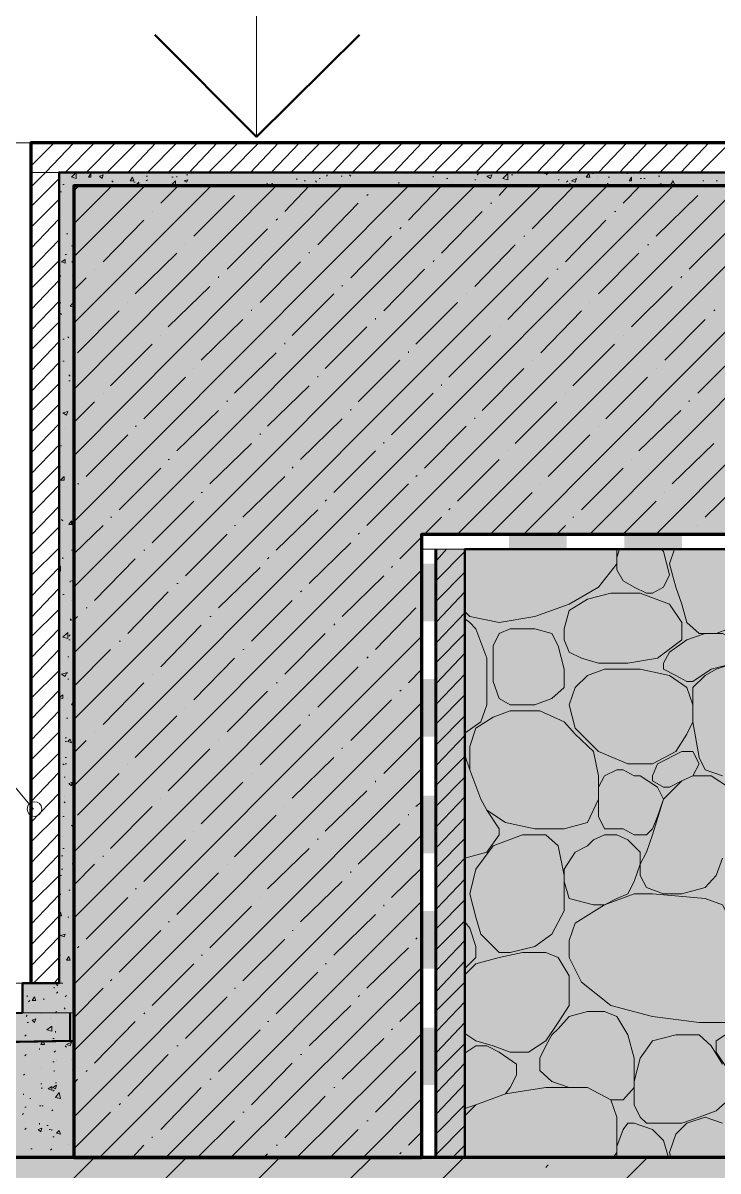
# Model space of a CAD drawing. Header units: millimetres. Extents: x -84737 to 172119, y -43083 to 59399.
# Drawn here: x -75703 to -73303, y -39917 to -35956 of the extents above; entities that cross this region are included whole.
import ezdxf

# ---------------------------------------------------------------- set-up
doc = ezdxf.new("R2010")
doc.units = ezdxf.units.MM
doc.layers.add('PDF _Геометрия', color=7, linetype='Continuous')
doc.layers.add('PDF _Сплошная заливка', color=7, linetype='Continuous', true_color=0xffffff)

msp = doc.modelspace()

# ---------------------------------------------------------------- hatches: boundary and pattern name
at = {"layer": 'PDF _Сплошная заливка', "transparency": 33554559}
for points in [[(-75527.4, -39370.7), (-75527.4, -36517.9), (-66634.7, -36517.9), (-66634.7, -36471.4), (-75578.1, -36471.4), (-75578.1, -39269.1), (-75705.1, -39269.1), (-75705.1, -39370.7)], [(-74325.3, -37720), (-66634.7, -37720), (-66634.7, -36517.9), (-75527.4, -36517.9), (-75527.4, -39870.1), (-74325.3, -39870.1)], [(-66634.7, -39870.1), (-66634.7, -38718.9), (-66770.2, -38651.1), (-66782.9, -38646.9), (-66486.6, -38498.8), (-66482.4, -38494.5), (-66626.3, -38422.6), (-66634.7, -38422.6), (-66634.7, -37770.8), (-74177.2, -37770.8), (-74177.2, -39870.1)], [(-78350.5, -39514.6), (-78113.5, -39510.3), (-77647.9, -39501.9), (-77410.8, -39497.6), (-76945.3, -39489.2), (-76708.2, -39484.9), (-76242.7, -39476.5), (-76005.6, -39472.3), (-75772.8, -39468), (-75540.1, -39468), (-75540.1, -39370.7), (-76001.4, -39370.7), (-76234.2, -39374.9), (-76471.2, -39379.1), (-76704, -39383.4), (-76941, -39387.6), (-77173.8, -39391.8), (-77410.8, -39396.1), (-77643.6, -39400.3), (-77880.7, -39404.5), (-78113.5, -39408.8), (-78350.5, -39413)], [(-77876.4, -39506.1), (-78350.5, -39514.6), (-78350.5, -39870.1), (-75527.4, -39870.1), (-75527.4, -39468), (-75760.1, -39468), (-75997.2, -39472.3), (-76230, -39476.5), (-76467, -39480.7), (-76699.8, -39484.9), (-77173.8, -39493.4), (-77406.6, -39497.6), (-77643.6, -39501.9)], [(-72433.3, -41178), (-66634.7, -41178), (-66634.7, -39870.1), (-78350.5, -39870.1), (-78350.5, -39920.9), (-78342, -39920.9), (-78198.1, -39992.9), (-78485.9, -40136.8), (-78498.6, -40141), (-78354.7, -40212.9), (-78350.5, -40217.2), (-78350.5, -41178), (-72729.6, -41178), (-72729.6, -41186.4), (-72725.4, -41186.4), (-72725.4, -41194.9), (-72721.2, -41194.9), (-72721.2, -41203.4), (-72716.9, -41203.4), (-72716.9, -41211.8), (-72712.7, -41211.8), (-72712.7, -41220.3), (-72708.5, -41220.3), (-72708.5, -41228.8), (-72704.2, -41228.8), (-72704.2, -41237.2), (-72700, -41237.2), (-72700, -41245.7), (-72695.8, -41245.7), (-72695.8, -41254.2), (-72691.5, -41254.2), (-72691.5, -41262.6), (-72687.3, -41262.6), (-72687.3, -41271.1), (-72683.1, -41271.1), (-72683.1, -41279.6), (-72678.8, -41279.6), (-72678.8, -41288), (-72674.6, -41288), (-72674.6, -41296.5), (-72670.4, -41296.5), (-72670.4, -41305), (-72666.1, -41305), (-72666.1, -41313.4), (-72661.9, -41313.4), (-72661.9, -41321.9), (-72657.7, -41321.9), (-72653.4, -41326.1), (-72653.4, -41317.7), (-72509.5, -41029.8), (-72505.3, -41029.8), (-72501.1, -41034.1), (-72501.1, -41042.5), (-72496.8, -41042.5), (-72496.8, -41051), (-72492.6, -41051), (-72492.6, -41059.5), (-72488.4, -41059.5), (-72488.4, -41067.9), (-72484.1, -41067.9), (-72484.1, -41076.4), (-72479.9, -41076.4), (-72479.9, -41084.9), (-72475.7, -41084.9), (-72475.7, -41093.3), (-72471.4, -41093.3), (-72471.4, -41101.8), (-72467.2, -41101.8), (-72467.2, -41110.3), (-72463, -41110.3), (-72463, -41118.7), (-72458.7, -41118.7), (-72458.7, -41127.2), (-72454.5, -41127.2), (-72454.5, -41135.6), (-72450.3, -41135.6), (-72450.3, -41144.1), (-72446, -41144.1), (-72446, -41152.6), (-72441.8, -41152.6), (-72441.8, -41161), (-72437.6, -41161), (-72437.6, -41169.5), (-72433.3, -41169.5)]]:
    msp.add_hatch(color=256, dxfattribs=at).paths.add_polyline_path(points)

# ---------------------------------------------------------------- linework, layer by layer
at = {"layer": 'PDF _Геометрия', "lineweight": 9}
for points in [[(-74896.7, -36348.6), (-74896.7, -35451.3)], [(-75518.9, -36492.5), (-75535.8, -36488.3), (-75518.9, -36471.4)], [(-75468.1, -36475.6), (-75468.1, -36488.3), (-75476.6, -36488.3)], [(-74029, -36496.8), (-74046, -36492.5), (-74029, -36475.6)], [(-73749.7, -36475.6), (-73745.4, -36488.3), (-73758.1, -36488.3)], [(-75425.8, -36479.8), (-75430, -36492.5), (-75438.5, -36484.1)], [(-75324.2, -36488.3), (-75320, -36501), (-75332.7, -36501)], [(-75176, -36501), (-75176, -36513.7), (-75188.7, -36513.7)], [(-75133.7, -36496.8), (-75138, -36505.2), (-75146.4, -36501)], [(-74084, -36479.8), (-74088.3, -36492.5), (-74101, -36484.1)], [(-73792, -36492.5), (-73796.2, -36505.2), (-73808.9, -36501)], [(-73601.5, -36488.3), (-73601.5, -36501), (-73610, -36501)], [(-73457.6, -36501), (-73453.4, -36513.7), (-73466.1, -36513.7)], [(-75557, -36771.9), (-75557, -36784.6), (-75569.7, -36780.3)], [(-75531.6, -36924.2), (-75527.4, -36936.9), (-75540.1, -36932.7)], [(-75548.5, -37296.7), (-75552.7, -37309.4), (-75565.4, -37300.9)], [(-75561.2, -37521), (-75561.2, -37533.7), (-75573.9, -37533.7)], [(-75535.8, -37673.4), (-75531.6, -37686.1), (-75544.3, -37686.1)], [(-75527.4, -37673.4), (-75531.6, -37686.1), (-75540.1, -37677.6)], [(-73834.3, -38084), (-73817.4, -38126.3), (-73775.1, -38147.5), (-73715.8, -38164.4), (-73614.2, -38164.4), (-73512.6, -38147.5), (-73428, -38084), (-73428, -38024.7), (-73470.3, -37961.2), (-73571.9, -37923.1), (-73673.5, -37923.1), (-73753.9, -37944.3), (-73817.4, -37982.4), (-73834.3, -38045.9)], [(-75548.5, -38079.7), (-75565.4, -38075.5), (-75548.5, -38058.6)], [(-74079.8, -38227.9), (-74058.7, -38287.1), (-74020.6, -38308.3), (-73935.9, -38308.3), (-73876.7, -38287.1), (-73834.3, -38249), (-73834.3, -38185.5), (-73855.5, -38105.1), (-73876.7, -38062.8), (-73935.9, -38045.9), (-74020.6, -38045.9), (-74058.7, -38062.8), (-74079.8, -38105.1)], [(-73470.3, -38126.3), (-73491.5, -38164.4), (-73491.5, -38185.5), (-73449.2, -38206.7), (-73411.1, -38227.9), (-73389.9, -38227.9), (-73326.4, -38185.5), (-73246, -38164.4), (-73224.8, -38147.5), (-73224.8, -38105.1), (-73246, -38084), (-73288.3, -38062.8), (-73347.6, -38062.8), (-73411.1, -38084)], [(-75552.7, -38198.2), (-75557, -38210.9), (-75569.7, -38202.5)], [(-75565.4, -38274.4), (-75565.4, -38287.1), (-75578.1, -38282.9)], [(-74101, -38672.3), (-74037.5, -38714.6), (-73935.9, -38735.8), (-73834.3, -38735.8), (-73753.9, -38714.6), (-73715.8, -38634.2), (-73715.8, -38553.8), (-73732.7, -38469.1), (-73796.2, -38409.9), (-73834.3, -38367.5), (-73919, -38329.5), (-74020.6, -38329.5), (-74079.8, -38350.6), (-74139.1, -38388.7), (-74160.2, -38452.2), (-74160.2, -38532.6), (-74122.1, -38634.2)], [(-75540.1, -38426.8), (-75535.8, -38439.5), (-75548.5, -38435.3)], [(-73389.9, -38553.8), (-73428, -38570.7), (-73470.3, -38591.9), (-73491.5, -38591.9), (-73529.6, -38570.7), (-73529.6, -38553.8), (-73512.6, -38511.5), (-73428, -38469.1), (-73389.9, -38469.1), (-73368.7, -38511.5)], [(-75531.6, -38574.9), (-75535.8, -38587.6), (-75544.3, -38579.2)], [(-74122.1, -39099.8), (-74139.1, -39040.5), (-74160.2, -38960.1), (-74139.1, -38875.5), (-74079.8, -38795), (-73978.2, -38756.9), (-73897.8, -38756.9), (-73855.5, -38795), (-73834.3, -38896.6), (-73834.3, -39019.4), (-73876.7, -39099.8), (-73935.9, -39142.1), (-74020.6, -39163.3), (-74037.5, -39163.3), (-74058.7, -39163.3)], [(-73652.3, -38977), (-73694.7, -38998.2), (-73732.7, -38998.2), (-73817.4, -38977), (-73834.3, -38917.8), (-73834.3, -38875.5), (-73796.2, -38816.2), (-73753.9, -38795), (-73732.7, -38773.9), (-73694.7, -38756.9), (-73652.3, -38756.9), (-73614.2, -38773.9), (-73571.9, -38816.2), (-73571.9, -38858.5), (-73593.1, -38917.8), (-73614.2, -38960.1)], [(-73817.4, -39120.9), (-73817.4, -39180.2), (-73775.1, -39264.9), (-73673.5, -39345.3), (-73529.6, -39383.4), (-73368.7, -39404.5), (-73267.2, -39404.5), (-73186.7, -39324.1), (-73186.7, -39264.9), (-73207.9, -39180.2), (-73246, -39078.6), (-73288.3, -38998.2), (-73347.6, -38977), (-73529.6, -38960.1), (-73593.1, -38960.1), (-73694.7, -38998.2), (-73796.2, -39061.7)], [(-75557, -39099.8), (-75561.2, -39108.2), (-75573.9, -39104)], [(-75544.3, -39176), (-75540.1, -39188.7), (-75552.7, -39188.7)], [(-75662.8, -39315.6), (-75658.6, -39328.3), (-75671.3, -39328.3)], [(-75658.6, -39391.8), (-75662.8, -39404.5), (-75671.3, -39396.1)], [(-75603.5, -39434.2), (-75620.5, -39429.9), (-75603.5, -39417.2)], [(-75633.2, -39468), (-75628.9, -39480.7), (-75641.6, -39480.7)], [(-75535.8, -39472.3), (-75540.1, -39484.9), (-75552.7, -39480.7)], [(-75603.5, -39624.6), (-75603.5, -39637.3), (-75616.2, -39633.1)], [(-75586.6, -39620.4), (-75590.8, -39633.1), (-75599.3, -39628.9)], [(-75573.9, -39666.9), (-75590.8, -39662.7), (-75578.1, -39645.8)], [(-75637.4, -39768.5), (-75641.6, -39781.2), (-75650.1, -39772.8)], [(-75578.1, -39777), (-75573.9, -39789.7), (-75586.6, -39785.5)]]:
    msp.add_lwpolyline(points, close=True, dxfattribs=at)
at = {"layer": 'PDF _Геометрия', "lineweight": 50}
for points in [[(-74541.2, -35997.3), (-74896.7, -36348.6), (-75248, -35997.3)], [(-66634.7, -36471.4), (-75578.1, -36471.4), (-75578.1, -39269.1), (-75705.1, -39269.1), (-75705.1, -39370.7), (-78350.5, -39417.2)], [(-75527.4, -36517.9), (-66634.7, -36517.9)], [(-74278.7, -37770.8), (-74278.7, -39870.1), (-74177.2, -39870.1), (-74177.2, -37770.8)], [(-66634.7, -37770.8), (-74177.2, -37770.8), (-74177.2, -39870.1), (-66634.7, -39870.1)], [(-78350.5, -39493.4), (-78350.5, -39518.8), (-75540.1, -39468), (-75540.1, -39370.7)]]:
    msp.add_lwpolyline(points, dxfattribs=at)
at = {"layer": 'PDF _Геометрия', "lineweight": 9}
for points in [[(-75565.4, -36369.8), (-76064.9, -36369.8), (-76183.4, -36369.8)], [(-75675.5, -36378.2), (-75667, -36369.8)], [(-75675.5, -36450.2), (-75595.1, -36369.8)], [(-75675.5, -36522.1), (-75624.7, -36471.4), (-75527.4, -36369.8)], [(-75557, -36471.4), (-75455.4, -36369.8)], [(-75485, -36471.4), (-75383.4, -36369.8)], [(-75413.1, -36471.4), (-75311.5, -36369.8)], [(-75341.1, -36471.4), (-75243.8, -36369.8)], [(-75273.4, -36471.4), (-75171.8, -36369.8)], [(-75201.4, -36471.4), (-75099.9, -36369.8)], [(-75129.5, -36471.4), (-75032.1, -36369.8)], [(-75057.5, -36471.4), (-75061.8, -36471.4), (-74960.2, -36369.8)], [(-74989.8, -36471.4), (-74888.2, -36369.8)], [(-74917.9, -36471.4), (-74820.5, -36369.8)], [(-74845.9, -36471.4), (-74748.6, -36369.8)], [(-74778.2, -36471.4), (-74676.6, -36369.8)], [(-74706.2, -36471.4), (-74604.7, -36369.8)], [(-74634.3, -36471.4), (-74536.9, -36369.8)], [(-74566.6, -36471.4), (-74465, -36369.8)], [(-74494.6, -36471.4), (-74393, -36369.8)], [(-74422.7, -36471.4), (-74325.3, -36369.8)], [(-74354.9, -36471.4), (-74253.3, -36369.8)], [(-74283, -36471.4), (-74181.4, -36369.8)], [(-74211, -36471.4), (-74109.4, -36369.8)], [(-74139.1, -36471.4), (-74041.7, -36369.8)], [(-74071.3, -36471.4), (-73969.8, -36369.8)], [(-73999.4, -36471.4), (-73897.8, -36369.8)], [(-73927.4, -36471.4), (-73830.1, -36369.8)], [(-73859.7, -36471.4), (-73758.1, -36369.8)], [(-73787.8, -36471.4), (-73686.2, -36369.8)], [(-73715.8, -36471.4), (-73618.5, -36369.8)], [(-73643.9, -36471.4), (-73546.5, -36369.8)], [(-73576.1, -36471.4), (-73474.6, -36369.8)], [(-73504.2, -36471.4), (-73402.6, -36369.8)], [(-73432.2, -36471.4), (-73334.9, -36369.8)], [(-73364.5, -36471.4), (-73262.9, -36369.8)], [(-75675.5, -39269.1), (-75578.1, -39269.1), (-75578.1, -36471.4), (-75675.5, -36471.4), (-66634.7, -36471.4)], [(-75066, -36471.4), (-75066, -36471.4)], [(-74388.8, -36471.4), (-74380.3, -36475.6), (-74380.3, -36471.4)], [(-74134.8, -36479.8), (-74130.6, -36475.6)], [(-74113.7, -36471.4), (-74109.4, -36471.4)], [(-74003.6, -36471.4), (-74003.6, -36475.6)], [(-73965.5, -36471.4), (-73961.3, -36471.4)], [(-73893.6, -36471.4), (-73889.3, -36475.6), (-73902, -36475.6), (-73897.8, -36471.4)], [(-73897.8, -36475.6), (-73893.6, -36479.8)], [(-73737, -36475.6), (-73732.7, -36475.6)], [(-73618.5, -36475.6), (-73614.2, -36475.6)], [(-73428, -36475.6), (-73428, -36475.6)], [(-75675.5, -36589.9), (-75578.1, -36492.5)], [(-75565.4, -36513.7), (-75561.2, -36513.7)], [(-75396.1, -36501), (-75391.9, -36505.2)], [(-75396.1, -36513.7), (-75391.9, -36513.7)], [(-75379.2, -36513.7), (-75379.2, -36513.7)], [(-75320, -36505.2), (-75315.7, -36505.2)], [(-75315.7, -36517.9), (-75303, -36505.2), (-75303, -36517.9)], [(-75277.6, -36484.1), (-75273.4, -36484.1)], [(-75277.6, -36501), (-75273.4, -36496.8)], [(-75188.7, -36488.3), (-75184.5, -36488.3)], [(-75171.8, -36488.3), (-75171.8, -36484.1)], [(-75138, -36479.8), (-75133.7, -36479.8)], [(-75036.4, -36517.9), (-75032.1, -36513.7), (-75032.1, -36517.9)], [(-74862.8, -36513.7), (-74858.6, -36509.5)], [(-74850.1, -36517.9), (-74854.4, -36517.9), (-74841.7, -36509.5), (-74841.7, -36517.9)], [(-74757, -36496.8), (-74757, -36492.5)], [(-74731.6, -36501), (-74727.4, -36501)], [(-74693.5, -36501), (-74689.3, -36505.2)], [(-74680.8, -36492.5), (-74676.6, -36492.5)], [(-74655.4, -36484.1), (-74651.2, -36479.8)], [(-74604.7, -36484.1), (-74600.4, -36484.1)], [(-74575, -36479.8), (-74570.8, -36484.1)], [(-74405.7, -36505.2), (-74405.7, -36509.5)], [(-74342.2, -36505.2), (-74342.2, -36505.2)], [(-74287.2, -36484.1), (-74287.2, -36488.3)], [(-74270.3, -36513.7), (-74270.3, -36513.7)], [(-74240.7, -36492.5), (-74236.4, -36492.5)], [(-74219.5, -36505.2), (-74219.5, -36505.2)], [(-74143.3, -36496.8), (-74139.1, -36496.8)], [(-74016.3, -36479.8), (-74012.1, -36479.8)], [(-73974, -36513.7), (-73969.8, -36517.9)], [(-73855.5, -36496.8), (-73851.3, -36496.8)], [(-73825.9, -36505.2), (-73821.6, -36501)], [(-73821.6, -36517.9), (-73813.2, -36509.5), (-73813.2, -36517.9)], [(-73787.8, -36484.1), (-73787.8, -36484.1)], [(-73720, -36488.3), (-73720, -36488.3)], [(-73686.2, -36509.5), (-73682, -36509.5)], [(-73682, -36488.3), (-73677.7, -36488.3)], [(-73571.9, -36492.5), (-73567.7, -36492.5)], [(-73559.2, -36492.5), (-73555, -36492.5)], [(-73508.4, -36517.9), (-73516.9, -36517.9), (-73500, -36509.5), (-73504.2, -36517.9)], [(-72327.5, -36517.9), (-72323.3, -36513.7), (-72319.1, -36517.9), (-73516.9, -37720)], [(-73508.4, -36484.1), (-73504.2, -36484.1)], [(-73461.9, -36496.8), (-73461.9, -36496.8)], [(-73411.1, -36513.7), (-73406.8, -36513.7)], [(-73356, -36501), (-73351.8, -36501)], [(-73313.7, -36517.9), (-73309.5, -36513.7), (-73309.5, -36517.9)], [(-73309.5, -36501), (-73305.3, -36501)], [(-78350.5, -39417.2), (-75705.1, -39370.7), (-75527.4, -39370.7), (-75527.4, -36517.9)], [(-75573.9, -36539.1), (-75569.7, -36539.1)], [(-75527.4, -36534.8), (-75510.4, -36517.9)], [(-75527.4, -36763.4), (-75281.9, -36517.9)], [(-75527.4, -36992), (-75053.3, -36517.9)], [(-75527.4, -37220.5), (-74829, -36517.9)], [(-75527.4, -37449.1), (-74600.4, -36517.9)], [(-75527.4, -37677.6), (-74371.9, -36517.9)], [(-75527.4, -37902), (-74143.3, -36517.9)], [(-75527.4, -38130.5), (-73914.7, -36517.9)], [(-75527.4, -38359.1), (-73686.2, -36517.9)], [(-75527.4, -38587.6), (-73457.6, -36517.9)], [(-75527.4, -38816.2), (-73229.1, -36517.9)], [(-75527.4, -36649.1), (-75400.4, -36522.1)], [(-75455.4, -36517.9), (-75451.2, -36517.9)], [(-75226.8, -36577.2), (-75167.6, -36517.9)], [(-75112.6, -36691.5), (-74972.9, -36551.8)], [(-74943.3, -36522.1), (-74943.3, -36517.9)], [(-74858.6, -36517.9), (-74854.4, -36517.9)], [(-74799.4, -36606.8), (-74714.7, -36517.9)], [(-74515.8, -36551.8), (-74511.5, -36547.5)], [(-74486.1, -36522.1), (-74486.1, -36517.9)], [(-74443.8, -36517.9), (-74443.8, -36517.9)], [(-74371.9, -36636.4), (-74257.6, -36517.9)], [(-74202.6, -37720), (-73000.5, -36517.9)], [(-74058.7, -36551.8), (-74029, -36517.9)], [(-73974, -37720), (-72776.2, -36517.9)], [(-73944.4, -36666.1), (-73804.7, -36522.1)], [(-73931.7, -36517.9), (-73927.4, -36517.9)], [(-73762.4, -36517.9), (-73758.1, -36517.9)], [(-73745.4, -37720), (-72547.6, -36517.9)], [(-73631.2, -36577.2), (-73571.9, -36517.9)], [(-73516.9, -36691.5), (-73373, -36551.8)], [(-73347.6, -36522.1), (-73343.3, -36517.9)], [(-75675.5, -36661.8), (-75578.1, -36564.5)], [(-74685.1, -36721.1), (-74545.4, -36577.2)], [(-74088.3, -36577.2), (-74084, -36577.2)], [(-75675.5, -36733.8), (-75578.1, -36632.2)], [(-75256.5, -36606.8), (-75256.5, -36606.8)], [(-74829, -36636.4), (-74824.7, -36632.2)], [(-74257.6, -36750.7), (-74117.9, -36606.8)], [(-73660.8, -36606.8), (-73656.6, -36606.8)], [(-75425.8, -36780.3), (-75286.1, -36636.4)], [(-74998.3, -36805.7), (-74858.6, -36666.1)], [(-74401.5, -36666.1), (-74397.3, -36661.8)], [(-73830.1, -36780.3), (-73690.4, -36636.4)], [(-73402.6, -36805.7), (-73262.9, -36666.1)], [(-75675.5, -36805.7), (-75578.1, -36704.1)], [(-75552.7, -36683), (-75548.5, -36683)], [(-74570.8, -36835.4), (-74431.1, -36691.5)], [(-73974, -36691.5), (-73969.8, -36691.5)], [(-75535.8, -36725.3), (-75531.6, -36725.3)], [(-75315.7, -36890.4), (-75171.8, -36750.7)], [(-75142.2, -36721.1), (-75142.2, -36721.1)], [(-74714.7, -36750.7), (-74714.7, -36746.5)], [(-74143.3, -36865), (-74003.6, -36721.1)], [(-73715.8, -36890.4), (-73576.1, -36750.7)], [(-73546.5, -36721.1), (-73542.3, -36721.1)], [(-75675.5, -36873.5), (-75578.1, -36776.1)], [(-75557, -36754.9), (-75552.7, -36754.9)], [(-75527.4, -36784.6), (-75535.8, -36780.3), (-75527.4, -36776.1)], [(-75527.4, -36784.6), (-75527.4, -36784.6)], [(-74884, -36920), (-74744.3, -36780.3)], [(-74287.2, -36780.3), (-74283, -36776.1)], [(-75573.9, -36826.9), (-75573.9, -36831.1)], [(-75531.6, -36826.9), (-75527.4, -36822.7)], [(-75455.4, -36805.7), (-75455.4, -36805.7)], [(-75027.9, -36835.4), (-75027.9, -36831.1)], [(-74456.5, -36949.6), (-74316.8, -36805.7)], [(-73859.7, -36805.7), (-73855.5, -36805.7)], [(-73432.2, -36835.4), (-73428, -36831.1)], [(-75675.5, -36945.4), (-75578.1, -36843.8)], [(-75527.4, -36877.7), (-75485, -36835.4)], [(-75201.4, -37004.7), (-75057.5, -36865)], [(-74600.4, -36865), (-74600.4, -36860.8)], [(-74029, -36979.3), (-73889.3, -36835.4)], [(-73601.5, -37004.7), (-73461.9, -36865)], [(-74774, -37034.3), (-74630, -36890.4)], [(-74172.9, -36890.4), (-74172.9, -36890.4)], [(-75675.5, -37017.4), (-75578.1, -36915.8)], [(-75578.1, -36924.2), (-75573.9, -36920), (-75578.1, -36932.7)], [(-75578.1, -36932.7), (-75578.1, -36932.7)], [(-75514.7, -37093.5), (-75370.7, -36949.6)], [(-75341.1, -36920), (-75341.1, -36920)], [(-74913.6, -36949.6), (-74913.6, -36945.4)], [(-74346.5, -37063.9), (-74202.6, -36920)], [(-73914.7, -37093.5), (-73775.1, -36949.6)], [(-73745.4, -36920), (-73745.4, -36920)], [(-73318, -36949.6), (-73313.7, -36945.4)], [(-75675.5, -37085.1), (-75578.1, -36987.7)], [(-75573.9, -36958.1), (-75569.7, -36962.3)], [(-75087.2, -37118.9), (-74943.3, -36979.3)], [(-74486.1, -36979.3), (-74486.1, -36975)], [(-73487.3, -37118.9), (-73347.6, -36979.3)], [(-74659.7, -37148.6), (-74515.8, -37004.7)], [(-74058.7, -37004.7), (-74058.7, -37004.7)], [(-75675.5, -37157), (-75578.1, -37055.5)], [(-75565.4, -37047), (-75561.2, -37047)], [(-75548.5, -37038.5), (-75544.3, -37042.8)], [(-75400.4, -37207.8), (-75256.5, -37063.9)], [(-75226.8, -37034.3), (-75226.8, -37034.3)], [(-74799.4, -37063.9), (-74799.4, -37059.7)], [(-74232.2, -37178.2), (-74088.3, -37034.3)], [(-73804.7, -37207.8), (-73660.8, -37063.9)], [(-73631.2, -37034.3), (-73631.2, -37034.3)], [(-74972.9, -37233.2), (-74829, -37093.5)], [(-74371.9, -37093.5), (-74371.9, -37089.3)], [(-73373, -37233.2), (-73233.3, -37093.5)], [(-75675.5, -37229), (-75578.1, -37127.4)], [(-75565.4, -37123.2), (-75561.2, -37123.2)], [(-75112.6, -37148.6), (-75112.6, -37148.6)], [(-74545.4, -37262.8), (-74401.5, -37118.9)], [(-74117.9, -37292.5), (-73974, -37148.6)], [(-73944.4, -37118.9), (-73944.4, -37118.9)], [(-73516.9, -37148.6), (-73516.9, -37148.6)], [(-75544.3, -37169.7), (-75540.1, -37174)], [(-75286.1, -37322.1), (-75142.2, -37178.2)], [(-74685.1, -37178.2), (-74685.1, -37174)], [(-73690.4, -37322.1), (-73546.5, -37178.2)], [(-75675.5, -37296.7), (-75578.1, -37199.4)], [(-75544.3, -37190.9), (-75540.1, -37190.9)], [(-74858.6, -37347.5), (-74714.7, -37207.8)], [(-74257.6, -37207.8), (-74257.6, -37203.6)], [(-75527.4, -37334.8), (-75455.4, -37262.8)], [(-75425.8, -37233.2), (-75425.8, -37233.2)], [(-74998.3, -37262.8), (-74998.3, -37258.6)], [(-74431.1, -37377.1), (-74287.2, -37233.2)], [(-74003.6, -37406.8), (-73859.7, -37262.8)], [(-73830.1, -37233.2), (-73830.1, -37233.2)], [(-73402.6, -37262.8), (-73402.6, -37258.6)], [(-75675.5, -37368.7), (-75578.1, -37271.3)], [(-75171.8, -37432.2), (-75027.9, -37292.5)], [(-74570.8, -37292.5), (-74570.8, -37288.2)], [(-73576.1, -37432.2), (-73432.2, -37292.5)], [(-75667, -38668.1), (-76776, -37343.3), (-76873.3, -37343.3), (-76776, -37343.3), (-76776, -39294.5)], [(-75675.5, -37440.6), (-75578.1, -37339)], [(-75315.7, -37347.5), (-75311.5, -37347.5)], [(-74744.3, -37461.8), (-74600.4, -37322.1)], [(-74316.8, -37491.4), (-74172.9, -37347.5)], [(-74143.3, -37322.1), (-74143.3, -37317.9)], [(-73715.8, -37347.5), (-73715.8, -37347.5)], [(-75557, -37356), (-75557, -37356)], [(-75485, -37521), (-75341.1, -37377.1)], [(-74884, -37377.1), (-74884, -37372.9)], [(-73889.3, -37521), (-73745.4, -37377.1)], [(-75675.5, -37512.6), (-75578.1, -37411)], [(-75573.9, -37415.2), (-75569.7, -37415.2)], [(-75057.5, -37546.4), (-74913.6, -37406.8)], [(-74456.5, -37406.8), (-74456.5, -37402.5)], [(-73461.9, -37546.4), (-73318, -37406.8)], [(-75201.4, -37461.8), (-75197.2, -37461.8)], [(-74630, -37576.1), (-74486.1, -37432.2)], [(-74202.6, -37605.7), (-74058.7, -37461.8)], [(-74029, -37432.2), (-74029, -37432.2)], [(-73601.5, -37461.8), (-73601.5, -37461.8)], [(-75675.5, -37580.3), (-75578.1, -37482.9)], [(-75578.1, -37487.2), (-75573.9, -37487.2)], [(-75370.7, -37635.3), (-75226.8, -37491.4)], [(-74774, -37491.4), (-74769.7, -37487.2)], [(-73775.1, -37635.3), (-73631.2, -37491.4)], [(-74943.3, -37660.7), (-74799.4, -37521)], [(-74346.5, -37521), (-74342.2, -37516.8)], [(-73347.6, -37660.7), (-73203.7, -37521)], [(-75675.5, -37652.2), (-75578.1, -37550.7)], [(-75552.7, -37559.1), (-75552.7, -37559.1)], [(-75531.6, -37567.6), (-75527.4, -37567.6)], [(-75514.7, -37546.4), (-75510.4, -37546.4)], [(-75087.2, -37576.1), (-75082.9, -37576.1)], [(-74515.8, -37690.3), (-74371.9, -37546.4)], [(-74088.3, -37720), (-73944.4, -37576.1)], [(-73914.7, -37546.4), (-73914.7, -37546.4)], [(-73487.3, -37576.1), (-73487.3, -37576.1)], [(-75675.5, -37724.2), (-75578.1, -37622.6)], [(-75256.5, -37749.6), (-75112.6, -37605.7)], [(-74659.7, -37605.7), (-74655.4, -37601.5)], [(-73631.2, -37720), (-73516.9, -37605.7)], [(-75400.4, -37660.7), (-75396.1, -37660.7)], [(-74829, -37775), (-74685.1, -37635.3)], [(-74316.8, -37720), (-74257.6, -37660.7)], [(-74232.2, -37635.3), (-74228, -37631.1)], [(-73804.7, -37660.7), (-73800.5, -37660.7)], [(-75675.5, -37791.9), (-75578.1, -37694.6)], [(-75569.7, -37669.2), (-75565.4, -37673.4)], [(-75531.6, -37703), (-75527.4, -37703)], [(-75527.4, -37677.6), (-75527.4, -37677.6)], [(-75527.4, -37787.7), (-75425.8, -37690.3)], [(-74972.9, -37690.3), (-74968.7, -37690.3)], [(-73859.7, -37720), (-73830.1, -37690.3)], [(-73373, -37690.3), (-73373, -37690.3)], [(-75142.2, -37863.9), (-74998.3, -37720)], [(-74545.4, -37720), (-74541.2, -37715.7)], [(-74401.5, -37804.6), (-74325.3, -37728.4)], [(-66634.7, -37720), (-74325.3, -37720)], [(-73402.6, -37720), (-73402.6, -37720)], [(-75675.5, -37863.9), (-75578.1, -37766.5)], [(-75535.8, -37775), (-75531.6, -37775)], [(-75531.6, -37745.4), (-75527.4, -37745.4)], [(-75286.1, -37775), (-75281.9, -37775)], [(-74714.7, -37889.3), (-74570.8, -37749.6)], [(-74325.3, -37770.8), (-66634.7, -37770.8)], [(-74274.5, -37808.9), (-74240.7, -37770.8)], [(-74274.5, -39870.1), (-74274.5, -37770.8)], [(-74274.5, -37876.6), (-74177.2, -37779.2)], [(-73652.3, -37770.8), (-73652.3, -37821.5), (-73715.8, -37902), (-73817.4, -37961.2), (-73935.9, -38003.5), (-74058.7, -38024.7), (-74160.2, -38003.5), (-74177.2, -37986.6)], [(-73643.9, -37770.8), (-73652.3, -37800.4), (-73652.3, -37842.7), (-73631.2, -37880.8), (-73593.1, -37902), (-73550.7, -37923.1), (-73529.6, -37923.1), (-73491.5, -37902), (-73470.3, -37859.6), (-73491.5, -37779.2), (-73500, -37770.8)], [(-73262.9, -37770.8), (-73246, -37800.4), (-73224.8, -37842.7), (-73224.8, -37902), (-73224.8, -37982.4), (-73267.2, -38045.9), (-73309.5, -38062.8), (-73368.7, -38062.8), (-73411.1, -38024.7), (-73428, -37961.2), (-73449.2, -37902), (-73470.3, -37821.5), (-73453.4, -37770.8)], [(-75565.4, -37800.4), (-75565.4, -37804.6)], [(-75531.6, -37813.1), (-75531.6, -37813.1)], [(-75455.4, -37948.5), (-75315.7, -37804.6)], [(-74858.6, -37804.6), (-74854.4, -37800.4)], [(-75675.5, -37935.8), (-75578.1, -37834.2)], [(-75578.1, -37830), (-75573.9, -37830), (-75573.9, -37846.9), (-75578.1, -37846.9)], [(-75527.4, -39044.8), (-74325.3, -37842.7)], [(-75027.9, -37973.9), (-74884, -37834.2)], [(-74431.1, -37834.2), (-74426.9, -37830)], [(-74274.5, -37948.5), (-74177.2, -37851.2)], [(-75540.1, -37880.8), (-75540.1, -37885)], [(-75535.8, -37880.8), (-75531.6, -37880.8)], [(-75171.8, -37889.3), (-75167.6, -37889.3)], [(-74600.4, -38003.5), (-74456.5, -37863.9)], [(-75675.5, -38007.8), (-75578.1, -37906.2)], [(-75565.4, -37927.4), (-75561.2, -37927.4)], [(-75341.1, -38062.8), (-75201.4, -37918.9)], [(-74744.3, -37918.9), (-74740.1, -37914.7)], [(-74274.5, -38020.5), (-74177.2, -37918.9)], [(-75675.5, -38075.5), (-75578.1, -37978.2)], [(-75535.8, -37948.5), (-75535.8, -37948.5)], [(-75485, -37973.9), (-75480.8, -37973.9)], [(-74913.6, -38088.2), (-74774, -37948.5)], [(-74486.1, -38117.8), (-74346.5, -37973.9)], [(-75540.1, -38016.2), (-75535.8, -38016.2), (-75540.1, -38012)], [(-75527.4, -38016.2), (-75514.7, -38003.5)], [(-75057.5, -38003.5), (-75053.3, -38003.5)], [(-74274.5, -38092.4), (-74177.2, -37990.9)], [(-74177.2, -38405.6), (-74122.1, -38367.5), (-74101, -38308.3), (-74101, -38227.9), (-74101, -38147.5), (-74139.1, -38045.9), (-74160.2, -38024.7), (-74177.2, -38012)], [(-75675.5, -38147.5), (-75578.1, -38045.9)], [(-75226.8, -38177.1), (-75087.2, -38033.2)], [(-74630, -38033.2), (-74625.8, -38028.9)], [(-75544.3, -38071.3), (-75540.1, -38067)], [(-75544.3, -38084), (-75540.1, -38084)], [(-75527.4, -39273.3), (-74325.3, -38071.3)], [(-75370.7, -38088.2), (-75366.5, -38088.2)], [(-74799.4, -38202.5), (-74659.7, -38062.8)], [(-74274.5, -38160.2), (-74177.2, -38062.8)], [(-75675.5, -38219.4), (-75578.1, -38117.8)], [(-75527.4, -38244.8), (-75400.4, -38117.8)], [(-74943.3, -38117.8), (-74939, -38117.8)], [(-74274.5, -38232.1), (-74177.2, -38130.5)], [(-75548.5, -38143.2), (-75544.3, -38143.2)], [(-75544.3, -38151.7), (-75544.3, -38151.7)], [(-75112.6, -38291.4), (-74972.9, -38147.5)], [(-74685.1, -38316.8), (-74545.4, -38177.1)], [(-74515.8, -38147.5), (-74511.5, -38143.2)], [(-73246, -38164.4), (-73309.5, -38185.5), (-73347.6, -38206.7), (-73389.9, -38249), (-73389.9, -38308.3), (-73411.1, -38249), (-73470.3, -38206.7), (-73571.9, -38185.5), (-73631.2, -38185.5), (-73694.7, -38185.5), (-73753.9, -38206.7), (-73796.2, -38249), (-73817.4, -38308.3), (-73796.2, -38388.7), (-73753.9, -38431), (-73715.8, -38469.1), (-73614.2, -38511.5), (-73529.6, -38511.5), (-73449.2, -38469.1), (-73411.1, -38409.9), (-73389.9, -38367.5), (-73368.7, -38490.3), (-73347.6, -38532.6), (-73288.3, -38553.8)], [(-75675.5, -38287.1), (-75578.1, -38189.8)], [(-75552.7, -38198.2), (-75548.5, -38198.2)], [(-75548.5, -38219.4), (-75544.3, -38219.4)], [(-75256.5, -38202.5), (-75256.5, -38202.5)], [(-74371.9, -38232.1), (-74325.3, -38185.5)], [(-74274.5, -38304.1), (-74177.2, -38202.5)], [(-75675.5, -38359.1), (-75578.1, -38257.5)], [(-75425.8, -38376), (-75286.1, -38232.1)], [(-74829, -38232.1), (-74824.7, -38232.1)], [(-74401.5, -38261.7), (-74397.3, -38257.5)], [(-75578.1, -38291.4), (-75573.9, -38291.4)], [(-75548.5, -38287.1), (-75548.5, -38287.1)], [(-75527.4, -38308.3), (-75535.8, -38308.3), (-75527.4, -38295.6)], [(-74998.3, -38401.4), (-74858.6, -38261.7)], [(-74570.8, -38431), (-74431.1, -38291.4)], [(-74274.5, -38371.8), (-74177.2, -38274.4)], [(-75675.5, -38431), (-75578.1, -38329.5)], [(-75527.4, -39501.9), (-74325.3, -38299.8)], [(-75142.2, -38316.8), (-75142.2, -38316.8)], [(-73389.9, -38367.5), (-73389.9, -38308.3)], [(-75552.7, -38354.9), (-75548.5, -38354.9)], [(-75315.7, -38490.3), (-75171.8, -38346.4)], [(-74884, -38515.7), (-74744.3, -38376)], [(-74714.7, -38346.4), (-74714.7, -38342.2)], [(-74274.5, -38443.7), (-74177.2, -38346.4)], [(-75675.5, -38498.8), (-75578.1, -38401.4)], [(-75455.4, -38401.4), (-75455.4, -38401.4)], [(-74456.5, -38545.3), (-74325.3, -38414.1)], [(-74274.5, -38515.7), (-74177.2, -38414.1)], [(-75557, -38422.6), (-75552.7, -38422.6)], [(-75557, -38435.3), (-75552.7, -38435.3)], [(-75527.4, -38473.4), (-75485, -38431)], [(-75027.9, -38431), (-75027.9, -38431)], [(-74600.4, -38460.7), (-74600.4, -38456.4)], [(-75675.5, -38570.7), (-75578.1, -38473.4)], [(-75557, -38490.3), (-75552.7, -38490.3)], [(-75201.4, -38604.6), (-75057.5, -38460.7)], [(-74774, -38630), (-74630, -38490.3)], [(-74274.5, -38583.4), (-74177.2, -38486.1)], [(-74160.2, -38532.6), (-74177.2, -38481.8)], [(-75565.4, -38511.5), (-75561.2, -38515.7)], [(-75557, -38511.5), (-75552.7, -38511.5)], [(-74325.3, -38528.4), (-75527.4, -39730.4), (-75527.4, -39734.7)], [(-75341.1, -38515.7), (-75341.1, -38515.7)], [(-73267.2, -38591.9), (-73326.4, -38553.8), (-73389.9, -38553.8), (-73428, -38570.7), (-73491.5, -38634.2), (-73512.6, -38591.9), (-73571.9, -38553.8), (-73593.1, -38553.8), (-73631.2, -38532.6), (-73652.3, -38532.6), (-73694.7, -38553.8), (-73715.8, -38591.9), (-73715.8, -38634.2), (-73715.8, -38693.5), (-73694.7, -38735.8), (-73631.2, -38735.8), (-73593.1, -38756.9), (-73571.9, -38756.9), (-73550.7, -38756.9), (-73529.6, -38735.8), (-73512.6, -38693.5), (-73491.5, -38634.2), (-73529.6, -38756.9), (-73550.7, -38816.2), (-73571.9, -38858.5), (-73571.9, -38896.6), (-73550.7, -38938.9), (-73491.5, -38960.1), (-73428, -38960.1), (-73347.6, -38938.9), (-73309.5, -38896.6), (-73288.3, -38837.4)], [(-75675.5, -38642.7), (-75578.1, -38541.1)], [(-75561.2, -38558), (-75557, -38558)], [(-75514.7, -38689.2), (-75370.7, -38545.3)], [(-75087.2, -38718.9), (-74943.3, -38574.9)], [(-74913.6, -38545.3), (-74913.6, -38545.3)], [(-74486.1, -38574.9), (-74486.1, -38570.7)], [(-74274.5, -38655.4), (-74177.2, -38558)], [(-75675.5, -38714.6), (-75578.1, -38613)], [(-75535.8, -38579.2), (-75531.6, -38579.2)], [(-74659.7, -38744.2), (-74515.8, -38604.6)], [(-75561.2, -38625.7), (-75561.2, -38625.7)], [(-75561.2, -38642.7), (-75557, -38646.9)], [(-75226.8, -38630), (-75226.8, -38630)], [(-74346.5, -38659.6), (-74325.3, -38642.7)], [(-74274.5, -38727.3), (-74177.2, -38625.7)], [(-75675.5, -38782.3), (-75578.1, -38685)], [(-75565.4, -38693.5), (-75561.2, -38693.5)], [(-75400.4, -38803.5), (-75256.5, -38659.6)], [(-74972.9, -38833.1), (-74829, -38689.2)], [(-74799.4, -38659.6), (-74799.4, -38659.6)], [(-74371.9, -38689.2), (-74371.9, -38685)], [(-74274.5, -38938.9), (-74177.2, -38837.4), (-74101, -38816.2), (-74058.7, -38756.9), (-74058.7, -38735.8), (-74101, -38672.3)], [(-75535.8, -38723.1), (-75531.6, -38727.3)], [(-74545.4, -38858.5), (-74401.5, -38718.9)], [(-74274.5, -38799.3), (-74177.2, -38697.7)], [(-75675.5, -38854.3), (-75578.1, -38752.7)], [(-75565.4, -38761.2), (-75565.4, -38761.2)], [(-75438.5, -39870.1), (-74325.3, -38756.9)], [(-75286.1, -38917.8), (-75142.2, -38773.9)], [(-75112.6, -38744.2), (-75112.6, -38744.2)], [(-74685.1, -38773.9), (-74685.1, -38769.6)], [(-74274.5, -38867), (-74177.2, -38769.6)], [(-73855.5, -38735.8), (-73935.9, -38735.8)], [(-75565.4, -38803.5), (-75561.2, -38803.5)], [(-74858.6, -38943.2), (-74714.7, -38803.5)], [(-75675.5, -38926.2), (-75578.1, -38824.7)], [(-75573.9, -38828.9), (-75573.9, -38828.9)], [(-75569.7, -38828.9), (-75565.4, -38828.9)], [(-75425.8, -38833.1), (-75425.8, -38828.9)], [(-75569.7, -38875.5), (-75565.4, -38875.5)], [(-75531.6, -38854.3), (-75531.6, -38858.5)], [(-75527.4, -38930.5), (-75455.4, -38858.5)], [(-75171.8, -39032.1), (-75027.9, -38888.2)], [(-74998.3, -38858.5), (-74998.3, -38858.5)], [(-74570.8, -38888.2), (-74570.8, -38883.9)], [(-74431.1, -38972.8), (-74325.3, -38871.2)], [(-75675.5, -38994), (-75578.1, -38896.6)], [(-75573.9, -38896.6), (-75569.7, -38896.6)], [(-74744.3, -39057.5), (-74600.4, -38917.8)], [(-74274.5, -39010.9), (-74177.2, -38909.3)], [(-75675.5, -39065.9), (-75578.1, -38964.3)], [(-75573.9, -38964.3), (-75573.9, -38960.1)], [(-75544.3, -38947.4), (-75540.1, -38947.4)], [(-75315.7, -38943.2), (-75311.5, -38943.2)], [(-75485, -39116.7), (-75341.1, -38972.8)], [(-75209.9, -39870.1), (-74325.3, -38985.5)], [(-75057.5, -39146.3), (-74913.6, -39002.4)], [(-74884, -38972.8), (-74884, -38972.8)], [(-74456.5, -39002.4), (-74456.5, -38998.2)], [(-74274.5, -39078.6), (-74177.2, -38981.3)], [(-75675.5, -39137.9), (-75578.1, -39036.3), (-75569.7, -39036.3), (-75573.9, -39023.6), (-75578.1, -39027.8)], [(-75578.1, -39032.1), (-75573.9, -39027.8)], [(-75548.5, -39040.5), (-75544.3, -39040.5)], [(-74630, -39171.7), (-74486.1, -39032.1)], [(-75370.7, -39231), (-75226.8, -39087.1)], [(-75201.4, -39057.5), (-75197.2, -39057.5)], [(-74774, -39087.1), (-74769.7, -39087.1)], [(-74274.5, -39150.6), (-74177.2, -39053.2)], [(-74177.2, -39057.5), (-74160.2, -39078.6), (-74139.1, -39142.1), (-74139.1, -39180.2), (-74177.2, -39218.3)], [(-75675.5, -39209.8), (-75578.1, -39108.2)], [(-74943.3, -39260.6), (-74799.4, -39116.7)], [(-74346.5, -39116.7), (-74342.2, -39112.5)], [(-74274.5, -39222.5), (-74177.2, -39120.9)], [(-75514.7, -39146.3), (-75510.4, -39142.1)], [(-74515.8, -39286), (-74371.9, -39146.3)], [(-74177.2, -39239.5), (-74139.1, -39201.4), (-74058.7, -39180.2), (-73978.2, -39163.3), (-73897.8, -39163.3), (-73855.5, -39180.2), (-73817.4, -39243.7), (-73817.4, -39281.8), (-73817.4, -39345.3), (-73855.5, -39404.5), (-73897.8, -39468), (-73957.1, -39506.1), (-74020.6, -39506.1), (-74079.8, -39484.9), (-74139.1, -39468), (-74177.2, -39442.6)], [(-75667, -39269.1), (-75578.1, -39180.2)], [(-75578.1, -39171.7), (-75573.9, -39171.7)], [(-75256.5, -39345.3), (-75112.6, -39201.4)], [(-75087.2, -39171.7), (-75082.9, -39171.7)], [(-74659.7, -39201.4), (-74655.4, -39201.4)], [(-74274.5, -39294.5), (-74177.2, -39192.9)], [(-75595.1, -39269.1), (-75578.1, -39247.9)], [(-75578.1, -39243.7), (-75578.1, -39243.7)], [(-75527.4, -39218.3), (-75527.4, -39218.3)], [(-74985.6, -39870.1), (-74325.3, -39214.1)], [(-74829, -39374.9), (-74685.1, -39231)], [(-75565.4, -39269.1), (-76064.9, -39269.1), (-76183.4, -39269.1)], [(-75692.4, -39269.1), (-75692.4, -39269.1)], [(-75595.1, -39281.8), (-75595.1, -39286)], [(-75586.6, -39273.3), (-75582.4, -39277.6)], [(-75527.4, -39387.6), (-75425.8, -39286)], [(-75400.4, -39260.6), (-75396.1, -39256.4)], [(-74972.9, -39286), (-74968.7, -39286)], [(-74274.5, -39362.2), (-74177.2, -39264.9)], [(-75688.2, -39315.6), (-75688.2, -39311.4)], [(-75684, -39332.6), (-75679.7, -39328.3)], [(-75633.2, -39324.1), (-75628.9, -39324.1)], [(-75586.6, -39302.9), (-75582.4, -39298.7)], [(-75557, -39315.6), (-75552.7, -39311.4)], [(-75142.2, -39459.6), (-74998.3, -39315.6)], [(-74545.4, -39315.6), (-74541.2, -39311.4)], [(-74401.5, -39400.3), (-74325.3, -39328.3)], [(-75667, -39349.5), (-75667, -39349.5)], [(-75590.8, -39370.7), (-75586.6, -39366.4)], [(-75561.2, -39353.7), (-75557, -39358)], [(-74714.7, -39484.9), (-74570.8, -39345.3)], [(-74274.5, -39434.2), (-74177.2, -39332.6)], [(-73593.1, -39650), (-73593.1, -39586.5), (-73593.1, -39527.3), (-73614.2, -39446.9), (-73652.3, -39383.4), (-73694.7, -39366.4), (-73753.9, -39366.4), (-73817.4, -39383.4), (-73855.5, -39425.7), (-73876.7, -39446.9), (-73897.8, -39484.9), (-73919, -39527.3), (-73919, -39569.6), (-73876.7, -39607.7), (-73817.4, -39628.9)], [(-75692.4, -39383.4), (-75688.2, -39379.1)], [(-75688.2, -39404.5), (-75684, -39404.5)], [(-75637.4, -39374.9), (-75637.4, -39374.9)], [(-75607.8, -39391.8), (-75607.8, -39391.8)], [(-75455.4, -39544.2), (-75315.7, -39400.3)], [(-75286.1, -39374.9), (-75281.9, -39370.7)], [(-74858.6, -39400.3), (-74854.4, -39400.3)], [(-74274.5, -39506.1), (-74177.2, -39404.5)], [(-75696.7, -39451.1), (-75692.4, -39446.9)], [(-75590.8, -39438.4), (-75590.8, -39434.2)], [(-75027.9, -39573.8), (-74884, -39429.9)], [(-74757, -39870.1), (-74325.3, -39442.6)], [(-74431.1, -39429.9), (-74426.9, -39425.7)], [(-73288.3, -39548.4), (-73326.4, -39484.9), (-73368.7, -39446.9), (-73449.2, -39446.9), (-73529.6, -39468), (-73571.9, -39527.3), (-73593.1, -39607.7), (-73593.1, -39688.1), (-73571.9, -39730.4), (-73550.7, -39751.6), (-73470.3, -39751.6), (-73428, -39751.6), (-73368.7, -39730.4), (-73309.5, -39709.3), (-73267.2, -39671.2)], [(-73267.2, -39569.6), (-73309.5, -39506.1), (-73309.5, -39468), (-73246, -39425.7)], [(-75662.8, -39472.3), (-75658.6, -39472.3)], [(-75662.8, -39480.7), (-75662.8, -39480.7)], [(-75599.3, -39459.6), (-75595.1, -39459.6)], [(-75557, -39484.9), (-75552.7, -39489.2)], [(-75527.4, -39472.3), (-75527.4, -39476.5)], [(-75171.8, -39484.9), (-75167.6, -39484.9)], [(-74600.4, -39599.2), (-74456.5, -39459.6)], [(-74274.5, -39573.8), (-74177.2, -39476.5)], [(-73673.5, -39671.2), (-73753.9, -39628.9), (-73897.8, -39628.9), (-74037.5, -39650), (-74020.6, -39628.9), (-73999.4, -39586.5), (-73999.4, -39548.4), (-74058.7, -39506.1), (-74101, -39484.9), (-74139.1, -39484.9), (-74177.2, -39510.3)], [(-75696.7, -39518.8), (-75692.4, -39514.6)], [(-75645.9, -39493.4), (-75645.9, -39497.6)], [(-75595.1, -39506.1), (-75590.8, -39501.9)], [(-75341.1, -39658.5), (-75201.4, -39514.6)], [(-74744.3, -39514.6), (-74740.1, -39514.6)], [(-75637.4, -39561.1), (-75637.4, -39561.1)], [(-75599.3, -39540), (-75595.1, -39540)], [(-75586.6, -39535.7), (-75586.6, -39535.7)], [(-75535.8, -39531.5), (-75535.8, -39531.5)], [(-75531.6, -39565.4), (-75527.4, -39569.6)], [(-74913.6, -39688.1), (-74774, -39544.2)], [(-74274.5, -39645.8), (-74177.2, -39544.2)], [(-75700.9, -39586.5), (-75696.7, -39582.3)], [(-75595.1, -39573.8), (-75595.1, -39569.6)], [(-75527.4, -39616.2), (-75514.7, -39599.2)], [(-75485, -39573.8), (-75480.8, -39569.6)], [(-75057.5, -39599.2), (-75053.3, -39599.2)], [(-74486.1, -39713.5), (-74346.5, -39573.8)], [(-75641.6, -39616.2), (-75637.4, -39616.2)], [(-75637.4, -39628.9), (-75637.4, -39633.1)], [(-75599.3, -39641.6), (-75595.1, -39637.3)], [(-75590.8, -39611.9), (-75586.6, -39611.9)], [(-75226.8, -39772.8), (-75087.2, -39628.9)], [(-74630, -39628.9), (-74625.8, -39628.9)], [(-74274.5, -39717.7), (-74177.2, -39616.2)], [(-73665, -39870.1), (-73652.3, -39853.2), (-73652.3, -39730.4), (-73673.5, -39671.2), (-73631.2, -39671.2), (-73593.1, -39628.9)], [(-75700.9, -39654.3), (-75700.9, -39650)], [(-75679.7, -39666.9), (-75675.5, -39666.9)], [(-75569.7, -39671.2), (-75569.7, -39671.2)], [(-75565.4, -39679.6), (-75565.4, -39679.6)], [(-75370.7, -39688.1), (-75366.5, -39683.9)], [(-74799.4, -39802.4), (-74659.7, -39658.5)], [(-65826.3, -39870.1), (-64620, -39870.1), (-74528.5, -39870.1), (-74325.3, -39666.9)], [(-74177.2, -39700.8), (-74139.1, -39688.1), (-74037.5, -39650)], [(-75705.1, -39722), (-75700.9, -39717.7)], [(-75696.7, -39696.6), (-75692.4, -39696.6)], [(-75645.9, -39692.3), (-75641.6, -39692.3)], [(-75637.4, -39692.3), (-75633.2, -39692.3)], [(-75603.5, -39709.3), (-75599.3, -39705)], [(-75527.4, -39696.6), (-75527.4, -39696.6)], [(-75527.4, -39840.5), (-75400.4, -39713.5)], [(-74943.3, -39713.5), (-74939, -39713.5)], [(-74274.5, -39785.5), (-74177.2, -39688.1)], [(-74177.2, -39726.2), (-74139.1, -39688.1)], [(-75645.9, -39751.6), (-75645.9, -39755.8)], [(-75620.5, -39760.1), (-75616.2, -39760.1)], [(-75099.9, -39870.1), (-74972.9, -39743.1)], [(-74515.8, -39743.1), (-74511.5, -39743.1)], [(-74274.5, -39857.4), (-74177.2, -39760.1)], [(-73474.6, -39870.1), (-73491.5, -39810.9), (-73529.6, -39772.8), (-73593.1, -39751.6), (-73614.2, -39751.6), (-73631.2, -39772.8), (-73652.3, -39832), (-73652.3, -39870.1)], [(-73466.1, -39870.1), (-73470.3, -39853.2), (-73449.2, -39789.7), (-73411.1, -39751.6), (-73347.6, -39730.4), (-73288.3, -39751.6)], [(-75696.7, -39772.8), (-75692.4, -39768.5)], [(-75612, -39772.8), (-75607.8, -39772.8)], [(-75603.5, -39777), (-75603.5, -39772.8)], [(-75599.3, -39798.2), (-75595.1, -39798.2)], [(-75256.5, -39802.4), (-75256.5, -39798.2)], [(-74642.7, -39870.1), (-74545.4, -39772.8)], [(-74371.9, -39827.8), (-74325.3, -39781.2)], [(-75675.5, -39840.5), (-75671.3, -39840.5)], [(-75607.8, -39844.7), (-75603.5, -39840.5)], [(-75544.3, -39823.6), (-75544.3, -39823.6)], [(-75324.2, -39870.1), (-75286.1, -39827.8)], [(-74829, -39827.8), (-74824.7, -39827.8)], [(-74219.5, -39870.1), (-74177.2, -39827.8)], [(-76763.3, -41178), (-75455.4, -39870.1)], [(-76128.4, -41178), (-74816.3, -39870.1)], [(-75527.4, -39857.4), (-75527.4, -39857.4)], [(-75527.4, -39857.4), (-75527.4, -39857.4)], [(-75489.3, -41178), (-74181.4, -39870.1)], [(-75341.1, -40073.3), (-75138, -39870.1)], [(-74871.3, -39870.1), (-74858.6, -39857.4)], [(-74854.4, -41178), (-73546.5, -39870.1)], [(-74807.8, -40174.9), (-74498.8, -39870.1)], [(-74401.5, -39857.4), (-74397.3, -39853.2)], [(-73897.8, -39904), (-73889.3, -39895.5)]]:
    msp.add_lwpolyline(points, dxfattribs=at)
at = {"layer": 'PDF _Геометрия', "lineweight": 70}
for points in [[(-66634.7, -36369.8), (-75675.5, -36369.8), (-75675.5, -36471.4), (-75675.5, -39269.1)], [(-66634.7, -36517.9), (-75527.4, -36517.9), (-75527.4, -39870.1), (-74325.3, -39870.1), (-74325.3, -37720), (-66634.7, -37720)], [(-66634.7, -39870.1), (-78350.5, -39870.1)]]:
    msp.add_lwpolyline(points, dxfattribs=at)
at = {"layer": 'PDF _Геометрия', "lineweight": 50}
msp.add_lwpolyline([(-75527.4, -39468), (-78350.5, -39518.8), (-78350.5, -39870.1), (-75527.4, -39870.1)], close=True, dxfattribs=at)
at = {"layer": 'PDF _Геометрия', "lineweight": 9}
for points in [[(-75688.2, -38668.1), (-75688.2, -38651.1), (-75679.7, -38642.7), (-75662.8, -38642.7)], [(-75688.2, -38668.1), (-75688.2, -38651.1), (-75679.7, -38642.7), (-75662.8, -38642.7)], [(-75662.8, -38642.7), (-75650.1, -38642.7), (-75637.4, -38651.1), (-75637.4, -38668.1)], [(-75662.8, -38642.7), (-75650.1, -38642.7), (-75637.4, -38651.1), (-75637.4, -38668.1)], [(-75662.8, -38693.5), (-75679.7, -38693.5), (-75688.2, -38680.8), (-75688.2, -38668.1)], [(-75662.8, -38693.5), (-75679.7, -38693.5), (-75688.2, -38680.8), (-75688.2, -38668.1)], [(-75637.4, -38668.1), (-75637.4, -38680.8), (-75650.1, -38693.5), (-75662.8, -38693.5)], [(-75637.4, -38668.1), (-75637.4, -38680.8), (-75650.1, -38693.5), (-75662.8, -38693.5)]]:
    msp.add_open_spline(points, degree=3, dxfattribs=at)
at = {"layer": 'PDF _Сплошная заливка', "color": 1, "lineweight": 30, "transparency": 33554559}
for points in [[(-74024.8, -37720), (-74024.8, -37770.8), (-73825.9, -37720), (-73825.9, -37770.8)], [(-73626.9, -37720), (-73626.9, -37770.8), (-73428, -37720), (-73428, -37770.8)], [(-74325.3, -37821.5), (-74325.3, -38020.5), (-74274.5, -37821.5), (-74274.5, -38020.5)], [(-74325.3, -38219.4), (-74325.3, -38418.3), (-74274.5, -38219.4), (-74274.5, -38418.3)], [(-74325.3, -38621.5), (-74325.3, -38820.4), (-74274.5, -38621.5), (-74274.5, -38820.4)], [(-74325.3, -39019.4), (-74325.3, -39218.3), (-74274.5, -39019.4), (-74274.5, -39218.3)], [(-74325.3, -39421.5), (-74325.3, -39620.4), (-74274.5, -39421.5), (-74274.5, -39620.4)]]:
    msp.add_solid(points, dxfattribs=at)
at = {"layer": 'PDF _Сплошная заливка', "lineweight": 30, "transparency": 33554559}
msp.add_solid([(-74274.5, -37770.8), (-74274.5, -39870.1), (-74177.2, -37770.8), (-74177.2, -39870.1)], dxfattribs=at)

doc.saveas('drawing.dxf')
